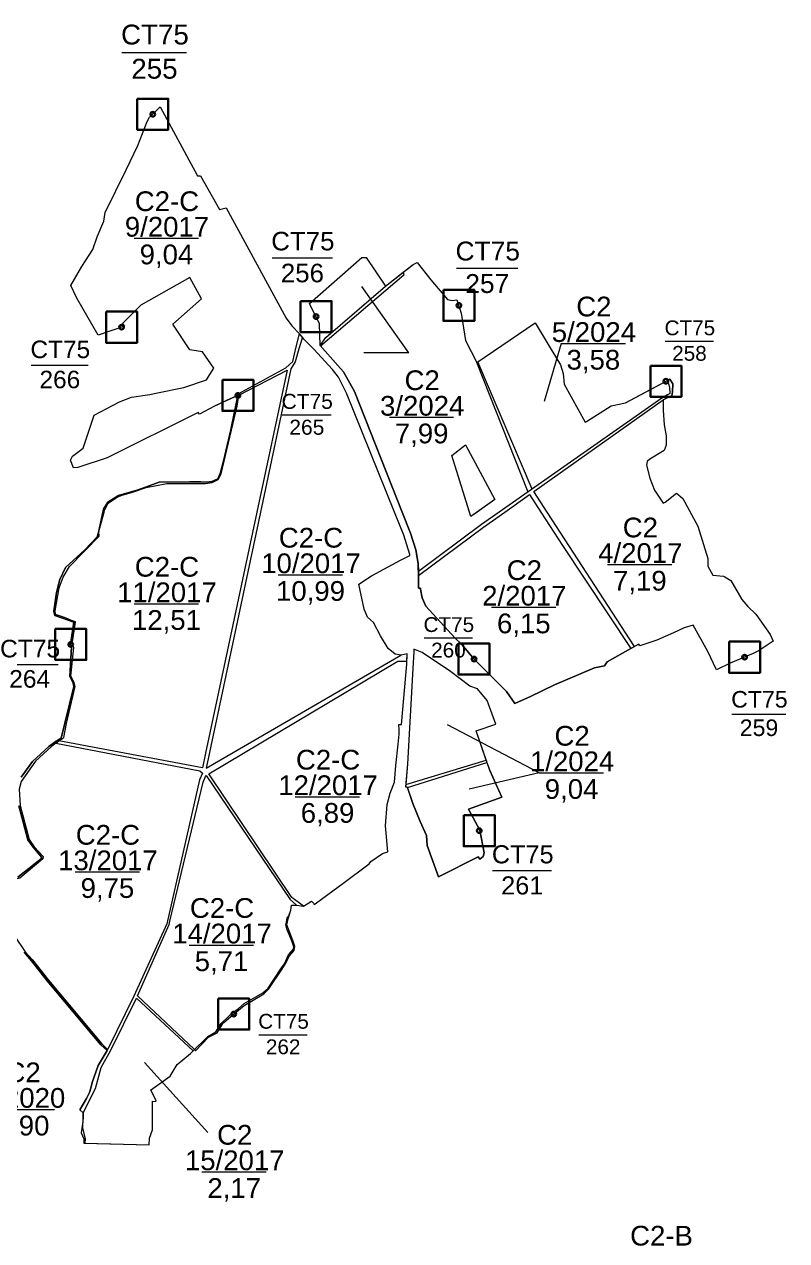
# Model space of a CAD drawing. Header units: metres. Extents: x 416681 to 420102, y 1525252 to 1531422.
# Drawn here: x 418708 to 419937, y 1528826 to 1530786 of the extents above; entities that cross this region are included whole.
import ezdxf
from ezdxf.enums import TextEntityAlignment as Align

# ---------------------------------------------------------------- set-up
doc = ezdxf.new("R2010")
doc.units = ezdxf.units.M
doc.header["$MEASUREMENT"] = 0
doc.layers.add('RanhTwo', color=3, linetype='Continuous', lineweight=0)
doc.styles.add('Style-Arial', font='arial.ttf')

# ---------------------------------------------------------------- blocks, each defined once
blk = doc.blocks.new('*U0')
at = {"color": 0, "linetype": 'Continuous', "lineweight": -2, "ltscale": 10, "flags": 128}
blk.add_lwpolyline([(-150, 150), (150, 150), (150, -150), (-150, -150), (-150, 150)], close=True, dxfattribs=at)
at = {"color": 0, "linetype": 'Continuous', "lineweight": -2, "ltscale": 10}
blk.add_circle((-0.02828, 0.016065), 22.5, dxfattribs=at)
blk = doc.blocks.new('*U37')
at = {"layer": 'RanhTwo', "color": 3, "linetype": 'Continuous', "lineweight": 13}
blk.add_line((-66.520877, -1.660429), (63.750129, -1.660429), dxfattribs=at)
at = {"layer": 'RanhTwo', "color": 3, "linetype": 'Continuous', "lineweight": 13, "style": 'Style-Arial'}
blk.add_text('8,27', height=40, dxfattribs=at).set_placement((-1.025137, -54.422685), align=Align.CENTER)
at = {"layer": 'RanhTwo', "color": 3, "linetype": 'Continuous', "lineweight": 13, "insert": (-0.000029, 1.089388), "char_height": 40, "attachment_point": 8, "line_spacing_factor": 0.776524, "style": 'Style-Arial'}
blk.add_mtext('C2-B\\P12/2013', dxfattribs=at)
blk = doc.blocks.new('*U52')
at = {"layer": 'RanhTwo', "color": 3, "linetype": 'Continuous', "lineweight": 13}
blk.add_line((-66.520877, -1.660429), (63.750129, -1.660429), dxfattribs=at)
at = {"layer": 'RanhTwo', "color": 3, "linetype": 'Continuous', "lineweight": 13, "style": 'Style-Arial'}
blk.add_text('0,90', height=40, dxfattribs=at).set_placement((-1.025137, -54.422685), align=Align.CENTER)
at = {"layer": 'RanhTwo', "color": 3, "linetype": 'Continuous', "lineweight": 13, "insert": (-0.000029, 1.089388), "char_height": 40, "attachment_point": 8, "line_spacing_factor": 0.776524, "style": 'Style-Arial'}
blk.add_mtext('C2\\P4/2020', dxfattribs=at)
blk = doc.blocks.new('*U53')
at = {"layer": 'RanhTwo', "color": 3, "linetype": 'Continuous', "lineweight": 13}
blk.add_line((-66.520877, -1.660429), (63.750129, -1.660429), dxfattribs=at)
at = {"layer": 'RanhTwo', "color": 3, "linetype": 'Continuous', "lineweight": 13, "style": 'Style-Arial'}
blk.add_text('9,04', height=40, dxfattribs=at).set_placement((-1.025137, -54.422685), align=Align.CENTER)
at = {"layer": 'RanhTwo', "color": 3, "linetype": 'Continuous', "lineweight": 13, "insert": (-0.000029, 1.089388), "char_height": 40, "attachment_point": 8, "line_spacing_factor": 0.776524, "style": 'Style-Arial'}
blk.add_mtext('C2-C\\P9/2017', dxfattribs=at)
blk = doc.blocks.new('*U54')
at = {"layer": 'RanhTwo', "color": 3, "linetype": 'Continuous', "lineweight": 13}
blk.add_line((-66.520877, -1.660429), (63.750129, -1.660429), dxfattribs=at)
at = {"layer": 'RanhTwo', "color": 3, "linetype": 'Continuous', "lineweight": 13, "style": 'Style-Arial'}
blk.add_text('12,51', height=40, dxfattribs=at).set_placement((-1.025137, -54.422685), align=Align.CENTER)
at = {"layer": 'RanhTwo', "color": 3, "linetype": 'Continuous', "lineweight": 13, "insert": (-0.000029, 1.089388), "char_height": 40, "attachment_point": 8, "line_spacing_factor": 0.776524, "style": 'Style-Arial'}
blk.add_mtext('C2-C\\P11/2017', dxfattribs=at)
blk = doc.blocks.new('*U55')
at = {"layer": 'RanhTwo', "color": 3, "linetype": 'Continuous', "lineweight": 13}
blk.add_line((-66.520877, -1.660429), (63.750129, -1.660429), dxfattribs=at)
at = {"layer": 'RanhTwo', "color": 3, "linetype": 'Continuous', "lineweight": 13, "style": 'Style-Arial'}
blk.add_text('10,99', height=40, dxfattribs=at).set_placement((-1.025137, -54.422685), align=Align.CENTER)
at = {"layer": 'RanhTwo', "color": 3, "linetype": 'Continuous', "lineweight": 13, "insert": (-0.000029, 1.089388), "char_height": 40, "attachment_point": 8, "line_spacing_factor": 0.776524, "style": 'Style-Arial'}
blk.add_mtext('C2-C\\P10/2017', dxfattribs=at)
blk = doc.blocks.new('*U56')
at = {"layer": 'RanhTwo', "color": 3, "linetype": 'Continuous', "lineweight": 13}
blk.add_line((-66.520877, -1.660429), (63.750129, -1.660429), dxfattribs=at)
at = {"layer": 'RanhTwo', "color": 3, "linetype": 'Continuous', "lineweight": 13, "style": 'Style-Arial'}
blk.add_text('9,75', height=40, dxfattribs=at).set_placement((-1.025137, -54.422685), align=Align.CENTER)
at = {"layer": 'RanhTwo', "color": 3, "linetype": 'Continuous', "lineweight": 13, "insert": (-0.000029, 1.089388), "char_height": 40, "attachment_point": 8, "line_spacing_factor": 0.776524, "style": 'Style-Arial'}
blk.add_mtext('C2-C\\P13/2017', dxfattribs=at)
blk = doc.blocks.new('*U57')
at = {"layer": 'RanhTwo', "color": 3, "linetype": 'Continuous', "lineweight": 13}
blk.add_line((-66.520877, -1.660429), (63.750129, -1.660429), dxfattribs=at)
at = {"layer": 'RanhTwo', "color": 3, "linetype": 'Continuous', "lineweight": 13, "style": 'Style-Arial'}
blk.add_text('5,71', height=40, dxfattribs=at).set_placement((-1.025137, -54.422685), align=Align.CENTER)
at = {"layer": 'RanhTwo', "color": 3, "linetype": 'Continuous', "lineweight": 13, "insert": (-0.000029, 1.089388), "char_height": 40, "attachment_point": 8, "line_spacing_factor": 0.776524, "style": 'Style-Arial'}
blk.add_mtext('C2-C\\P14/2017', dxfattribs=at)
blk = doc.blocks.new('*U58')
at = {"layer": 'RanhTwo', "color": 3, "linetype": 'Continuous', "lineweight": 13}
blk.add_line((-66.520877, -1.660429), (63.750129, -1.660429), dxfattribs=at)
at = {"layer": 'RanhTwo', "color": 3, "linetype": 'Continuous', "lineweight": 13, "style": 'Style-Arial'}
blk.add_text('2,17', height=40, dxfattribs=at).set_placement((-1.025137, -54.422685), align=Align.CENTER)
at = {"layer": 'RanhTwo', "color": 3, "linetype": 'Continuous', "lineweight": 13, "insert": (-0.000029, 1.089388), "char_height": 40, "attachment_point": 8, "line_spacing_factor": 0.776524, "style": 'Style-Arial'}
blk.add_mtext('C2\\P15/2017', dxfattribs=at)
blk = doc.blocks.new('*U59')
at = {"layer": 'RanhTwo', "color": 3, "linetype": 'Continuous', "lineweight": 13}
blk.add_line((-66.520877, -1.660429), (63.750129, -1.660429), dxfattribs=at)
at = {"layer": 'RanhTwo', "color": 3, "linetype": 'Continuous', "lineweight": 13, "style": 'Style-Arial'}
blk.add_text('6,89', height=40, dxfattribs=at).set_placement((-1.025137, -54.422685), align=Align.CENTER)
at = {"layer": 'RanhTwo', "color": 3, "linetype": 'Continuous', "lineweight": 13, "insert": (-0.000029, 1.089388), "char_height": 40, "attachment_point": 8, "line_spacing_factor": 0.776524, "style": 'Style-Arial'}
blk.add_mtext('C2-C\\P12/2017', dxfattribs=at)
blk = doc.blocks.new('*U60')
at = {"layer": 'RanhTwo', "color": 3, "linetype": 'Continuous', "lineweight": 13}
blk.add_line((-66.520877, -1.660429), (63.750129, -1.660429), dxfattribs=at)
at = {"layer": 'RanhTwo', "color": 3, "linetype": 'Continuous', "lineweight": 13, "style": 'Style-Arial'}
blk.add_text('9,04', height=40, dxfattribs=at).set_placement((-1.025137, -54.422685), align=Align.CENTER)
at = {"layer": 'RanhTwo', "color": 3, "linetype": 'Continuous', "lineweight": 13, "insert": (-0.000029, 1.089388), "char_height": 40, "attachment_point": 8, "line_spacing_factor": 0.776524, "style": 'Style-Arial'}
blk.add_mtext('C2\\P1/2024', dxfattribs=at)
blk = doc.blocks.new('*U61')
at = {"layer": 'RanhTwo', "color": 3, "linetype": 'Continuous', "lineweight": 13}
blk.add_line((-66.520877, -1.660429), (63.750129, -1.660429), dxfattribs=at)
at = {"layer": 'RanhTwo', "color": 3, "linetype": 'Continuous', "lineweight": 13, "style": 'Style-Arial'}
blk.add_text('7,99', height=40, dxfattribs=at).set_placement((-1.025137, -54.422685), align=Align.CENTER)
at = {"layer": 'RanhTwo', "color": 3, "linetype": 'Continuous', "lineweight": 13, "insert": (-0.000029, 1.089388), "char_height": 40, "attachment_point": 8, "line_spacing_factor": 0.776524, "style": 'Style-Arial'}
blk.add_mtext('C2\\P3/2024', dxfattribs=at)
blk = doc.blocks.new('*U62')
at = {"layer": 'RanhTwo', "color": 3, "linetype": 'Continuous', "lineweight": 13}
blk.add_line((-66.520877, -1.660429), (63.750129, -1.660429), dxfattribs=at)
at = {"layer": 'RanhTwo', "color": 3, "linetype": 'Continuous', "lineweight": 13, "style": 'Style-Arial'}
blk.add_text('6,15', height=40, dxfattribs=at).set_placement((-1.025137, -54.422685), align=Align.CENTER)
at = {"layer": 'RanhTwo', "color": 3, "linetype": 'Continuous', "lineweight": 13, "insert": (-0.000029, 1.089388), "char_height": 40, "attachment_point": 8, "line_spacing_factor": 0.776524, "style": 'Style-Arial'}
blk.add_mtext('C2\\P2/2017', dxfattribs=at)
blk = doc.blocks.new('*U63')
at = {"layer": 'RanhTwo', "color": 3, "linetype": 'Continuous', "lineweight": 13}
blk.add_line((-66.520877, -1.660429), (63.750129, -1.660429), dxfattribs=at)
at = {"layer": 'RanhTwo', "color": 3, "linetype": 'Continuous', "lineweight": 13, "style": 'Style-Arial'}
blk.add_text('7,19', height=40, dxfattribs=at).set_placement((-1.025137, -54.422685), align=Align.CENTER)
at = {"layer": 'RanhTwo', "color": 3, "linetype": 'Continuous', "lineweight": 13, "insert": (-0.000029, 1.089388), "char_height": 40, "attachment_point": 8, "line_spacing_factor": 0.776524, "style": 'Style-Arial'}
blk.add_mtext('C2\\P4/2017', dxfattribs=at)
blk = doc.blocks.new('*U64')
at = {"layer": 'RanhTwo', "color": 3, "linetype": 'Continuous', "lineweight": 13}
blk.add_line((-66.520877, -1.660429), (63.750129, -1.660429), dxfattribs=at)
at = {"layer": 'RanhTwo', "color": 3, "linetype": 'Continuous', "lineweight": 13, "style": 'Style-Arial'}
blk.add_text('3,58', height=40, dxfattribs=at).set_placement((-1.025137, -54.422685), align=Align.CENTER)
at = {"layer": 'RanhTwo', "color": 3, "linetype": 'Continuous', "lineweight": 13, "insert": (-0.000029, 1.089388), "char_height": 40, "attachment_point": 8, "line_spacing_factor": 0.776524, "style": 'Style-Arial'}
blk.add_mtext('C2\\P5/2024', dxfattribs=at)
blk = doc.blocks.new('*U92')
at = {"layer": 'RanhTwo', "color": 3, "linetype": 'Continuous', "lineweight": 13}
blk.add_line((-66.520877, -1.660429), (63.750129, -1.660429), dxfattribs=at)
at = {"layer": 'RanhTwo', "color": 3, "linetype": 'Continuous', "lineweight": 13, "style": 'Style-Arial'}
for s, p in [('CT75', (-0.000029, 14.422722)), ('259', (-1.025137, -54.422685))]:
    blk.add_text(s, height=40, dxfattribs=at).set_placement(p, align=Align.CENTER)
blk = doc.blocks.new('*U120')
at = {"layer": 'RanhTwo', "color": 3, "linetype": 'Continuous', "lineweight": 13}
blk.add_line((-66.520877, -1.660429), (63.750129, -1.660429), dxfattribs=at)
at = {"layer": 'RanhTwo', "color": 3, "linetype": 'Continuous', "lineweight": 13, "style": 'Style-Arial'}
for s, p in [('CT75', (-0.000029, 14.422722)), ('266', (-1.025137, -54.422685))]:
    blk.add_text(s, height=40, dxfattribs=at).set_placement(p, align=Align.CENTER)
blk = doc.blocks.new('*U121')
at = {"layer": 'RanhTwo', "color": 3, "linetype": 'Continuous', "lineweight": 13}
blk.add_line((-66.520877, -1.660429), (63.750129, -1.660429), dxfattribs=at)
at = {"layer": 'RanhTwo', "color": 3, "linetype": 'Continuous', "lineweight": 13, "style": 'Style-Arial'}
for s, p in [('CT75', (-0.000029, 14.422722)), ('255', (-1.025137, -54.422685))]:
    blk.add_text(s, height=40, dxfattribs=at).set_placement(p, align=Align.CENTER)
blk = doc.blocks.new('*U122')
at = {"layer": 'RanhTwo', "color": 3, "linetype": 'Continuous', "lineweight": 13}
blk.add_line((-66.520877, -1.660429), (63.750129, -1.660429), dxfattribs=at)
at = {"layer": 'RanhTwo', "color": 3, "linetype": 'Continuous', "lineweight": 13, "style": 'Style-Arial'}
for s, p in [('CT75', (-0.000029, 14.422722)), ('265', (-1.025137, -54.422685))]:
    blk.add_text(s, height=40, dxfattribs=at).set_placement(p, align=Align.CENTER)
blk = doc.blocks.new('*U123')
at = {"layer": 'RanhTwo', "color": 3, "linetype": 'Continuous', "lineweight": 13}
blk.add_line((-66.520877, -1.660429), (63.750129, -1.660429), dxfattribs=at)
at = {"layer": 'RanhTwo', "color": 3, "linetype": 'Continuous', "lineweight": 13, "style": 'Style-Arial'}
for s, p in [('CT75', (-0.000029, 14.422722)), ('262', (-1.025137, -54.422685))]:
    blk.add_text(s, height=40, dxfattribs=at).set_placement(p, align=Align.CENTER)
blk = doc.blocks.new('*U125')
at = {"layer": 'RanhTwo', "color": 3, "linetype": 'Continuous', "lineweight": 13}
blk.add_line((-66.520877, -1.660429), (63.750129, -1.660429), dxfattribs=at)
at = {"layer": 'RanhTwo', "color": 3, "linetype": 'Continuous', "lineweight": 13, "style": 'Style-Arial'}
for s, p in [('CT75', (-0.000029, 14.422722)), ('261', (-1.025137, -54.422685))]:
    blk.add_text(s, height=40, dxfattribs=at).set_placement(p, align=Align.CENTER)
blk = doc.blocks.new('*U126')
at = {"layer": 'RanhTwo', "color": 3, "linetype": 'Continuous', "lineweight": 13}
blk.add_line((-66.520877, -1.660429), (63.750129, -1.660429), dxfattribs=at)
at = {"layer": 'RanhTwo', "color": 3, "linetype": 'Continuous', "lineweight": 13, "style": 'Style-Arial'}
for s, p in [('CT75', (-0.000029, 14.422722)), ('260', (-1.025137, -54.422685))]:
    blk.add_text(s, height=40, dxfattribs=at).set_placement(p, align=Align.CENTER)
blk = doc.blocks.new('*U127')
at = {"layer": 'RanhTwo', "color": 3, "linetype": 'Continuous', "lineweight": 13}
blk.add_line((-66.520877, -1.660429), (63.750129, -1.660429), dxfattribs=at)
at = {"layer": 'RanhTwo', "color": 3, "linetype": 'Continuous', "lineweight": 13, "style": 'Style-Arial'}
for s, p in [('CT75', (-0.000029, 14.422722)), ('256', (-1.025137, -54.422685))]:
    blk.add_text(s, height=40, dxfattribs=at).set_placement(p, align=Align.CENTER)
blk = doc.blocks.new('*U128')
at = {"layer": 'RanhTwo', "color": 3, "linetype": 'Continuous', "lineweight": 13}
blk.add_line((-66.520877, -1.660429), (63.750129, -1.660429), dxfattribs=at)
at = {"layer": 'RanhTwo', "color": 3, "linetype": 'Continuous', "lineweight": 13, "style": 'Style-Arial'}
for s, p in [('CT75', (-0.000029, 14.422722)), ('257', (-1.025137, -54.422685))]:
    blk.add_text(s, height=40, dxfattribs=at).set_placement(p, align=Align.CENTER)
blk = doc.blocks.new('*U129')
at = {"layer": 'RanhTwo', "color": 3, "linetype": 'Continuous', "lineweight": 13}
blk.add_line((-66.520877, -1.660429), (63.750129, -1.660429), dxfattribs=at)
at = {"layer": 'RanhTwo', "color": 3, "linetype": 'Continuous', "lineweight": 13, "style": 'Style-Arial'}
for s, p in [('CT75', (-0.000029, 14.422722)), ('258', (-1.025137, -54.422685))]:
    blk.add_text(s, height=40, dxfattribs=at).set_placement(p, align=Align.CENTER)
blk = doc.blocks.new('*U134')
at = {"layer": 'RanhTwo', "color": 3, "linetype": 'Continuous', "lineweight": 13}
blk.add_line((-66.520877, -1.660429), (63.750129, -1.660429), dxfattribs=at)
at = {"layer": 'RanhTwo', "color": 3, "linetype": 'Continuous', "lineweight": 13, "style": 'Style-Arial'}
for s, p in [('CT75', (-0.000029, 14.422722)), ('264', (-1.025137, -54.422685))]:
    blk.add_text(s, height=40, dxfattribs=at).set_placement(p, align=Align.CENTER)

msp = doc.modelspace()

# ---------------------------------------------------------------- linework, layer by layer
at = {"layer": 'RanhTwo', "color": 3, "linetype": 'Continuous', "lineweight": 0}
for p, q in [((419290.03, 1530364.1), (419318.2526, 1530386.2762)), ((419145.678, 1530266.378), (419151.1487, 1530286.9737)), ((419051.8, 1530187.96), (419053.5522, 1530188.4583)), ((419343.0348, 1529904.4113), (419343.2685, 1529897.9214)), ((419685.594, 1529780.393), (419691.482, 1529783.704)), ((418758.7589, 1529627.8024), (418763.453, 1529631.576)), ((419322.5932, 1529561.3696), (419452.0308, 1529600.6132)), ((419325.1692, 1529556.2034), (419453.4284, 1529596.548)), ((419452.0308, 1529600.6132), (419453.4284, 1529596.548)), ((419146.5975, 1529366.698), (419157.561, 1529365.204)), ((418841.4578, 1529132.8895), (418842.48, 1529134.611)), ((418980.0079, 1529131.9442), (418982.132, 1529134.004)), ((418802.3469, 1529025.4986), (418802.8145, 1529032.0627)), ((418803.5674, 1528983.2179), (418805.6037, 1528983.167))]:
    msp.add_line(p, q, dxfattribs=at)
at = {"layer": 'RanhTwo', "color": 7, "linetype": 'Continuous', "lineweight": 0}
for p, q in [((419327.354699, 1530256.636222), (419251.90896, 1530363.510567)), ((419572.971243, 1530271.466005), (419545.687332, 1530177.993545)), ((419327.354699, 1530256.636222), (419255.052533, 1530256.636222)), ((419519.638344, 1530032.296505), (419437.3, 1530241.2)), ((419526.597709, 1530037.139756), (419438.967471, 1530242.211142)), ((419537.830594, 1529579.926122), (419390.080497, 1529657.317899)), ((419537.830594, 1529579.926122), (419424.659793, 1529553.586916)), ((419003.421088, 1529000.35501), (418901.254985, 1529113.516081))]:
    msp.add_line(p, q, dxfattribs=at)
at = {"layer": 'RanhTwo', "color": 3, "linetype": 'Continuous', "lineweight": 13}
msp.add_line((419151.1487, 1530286.9737), (419151.73, 1530286.36), dxfattribs=at)
msp.add_line((419151.1487, 1530286.9737), (419151.73, 1530286.36), dxfattribs=at)
at = {"layer": 'RanhTwo', "color": 3, "linetype": 'Continuous', "lineweight": 13, "flags": 128}
for points in [[(419051.8, 1530187.96), (419014.358, 1530170.702), (418990.352, 1530157.812), (418987.754, 1530160.701), (418841.057, 1530087.28), (418794.266, 1530072.046), (418786.794, 1530071.094), (418781.99, 1530083.443), (418785.251, 1530089.852), (418802.421, 1530103.161), (418820.221, 1530156.26), (418860.968, 1530177.534), (418880.666, 1530185.104), (418910.19, 1530189.474), (418922.42, 1530191.89), (418964.8, 1530200.78), (419001.209, 1530212.855), (419013.23, 1530232.056), (418995.012, 1530258.022), (418974.717, 1530261.335), (418947.158, 1530302.74), (418993.341, 1530343.716), (418974.694, 1530377.904), (418895.43, 1530333.584), (418865.92, 1530303.59), (418869.2, 1530299.6), (418826.56, 1530284.98), (418792.64, 1530344.59), (418782.6182, 1530365.1899), (418800.68, 1530395.46), (418818.42, 1530423.25), (418825.05, 1530443.6), (418835.89, 1530468.61), (418838.19, 1530482.45), (418871.72, 1530551.15), (418890.88, 1530590.41), (418905.95, 1530629.31), (418909.6784, 1530635.9801), (418926.6669, 1530652.8626), (418986.7765, 1530541.609), (418991.799, 1530541.782), (419022.134, 1530487.685), (419033.361, 1530489.904), (419129.62, 1530312.41), (419139.01, 1530299.79), (419151.1487, 1530286.9737)], [(419914.8105, 1529791.9052), (419892.33, 1529777.16), (419882.76, 1529772.32), (419862.3, 1529763.72), (419845.25, 1529756.43), (419823.642, 1529746.14), (419809.572, 1529775.474), (419785.687, 1529817.908), (419771.523, 1529813.803), (419754.261, 1529805.616), (419727.538, 1529793.886), (419699.633, 1529784.371), (419698.293, 1529787.382), (419691.482, 1529783.704), (419685.594, 1529780.393), (419647.318, 1529758.597), (419643.11, 1529752.34), (419626.84, 1529749.29), (419562.43, 1529721.54), (419523.44, 1529702.98), (419498.2641, 1529691.6083), (419484.957, 1529711.054), (419432.64, 1529763.261), (419412.629, 1529787.018), (419401.774, 1529797.238), (419355.08, 1529848.365), (419348.918, 1529862.055), (419346.56, 1529876.01), (419346.25, 1529877.56), (419343.28, 1529877.42), (419343.36, 1529895.38), (419342.58, 1529917.04), (419339.08, 1529939.33), (419330.41, 1529965.84), (419316.55, 1530000), (419239.703, 1530194.3), (419222.342, 1530226.071), (419213.14, 1530236.06), (419184.38, 1530268.34), (419183.69, 1530303.05), (419167.3458, 1530336.2465), (419251.64, 1530409.98), (419258.7, 1530409.97), (419290.03, 1530364.1), (419334.28, 1530398.87), (419341.02, 1530402.05), (419362.89, 1530374.34), (419390.08, 1530342.5), (419397.15, 1530341.07), (419401.41, 1530341.36), (419404.99, 1530341.97), (419412, 1530320.19), (419419.01, 1530276.47), (419437.3, 1530241.2), (419531.06, 1530304.81), (419555.45, 1530264.46), (419572.02, 1530237.05), (419576.279, 1530223.184), (419578.099, 1530206.015), (419611.904, 1530144.596), (419613.78, 1530145.72), (419653.56, 1530171.12), (419677.01, 1530176), (419748.1, 1530214), (419752.98, 1530206.78), (419752.601, 1530193.629), (419751.568, 1530187.112), (419748.052, 1530186.343), (419737.52, 1530180.577), (419737.76, 1530164.256), (419739.232, 1530140.487), (419742.428, 1530122.594), (419742.195, 1530107.851), (419738.881, 1530099.249), (419716.039, 1530085.217), (419711.661, 1530081.606), (419710.751, 1530075.565), (419715.936, 1530054.9), (419723.501, 1530035.545), (419737.272, 1530014.391), (419740.57, 1530015.81), (419759.15, 1530030.43), (419769.33, 1530021.95), (419793.54, 1529977.18), (419809.71, 1529925.286), (419809.4, 1529912.936), (419817.451, 1529898.627), (419834.875, 1529896.839), (419837.059, 1529895.965), (419846.321, 1529889.573), (419864.068, 1529859.082), (419874.222, 1529847.724), (419886.785, 1529835.288), (419910.143, 1529802.862), (419914.8105, 1529791.9052)], [(418707.3343, 1529290.8994), (418719.1744, 1529277.3435), (418744.3528, 1529245.0602), (418830.9148, 1529141.6679), (418841.4578, 1529132.8895), (418826.957, 1529108.467), (418817.01, 1529081), (418814.94, 1529072.01), (418812.67, 1529065.08), (418807.92, 1529055.55), (418797.4201, 1529037.2518), (418802.8145, 1529032.0627), (418801.8, 1529017.82), (418799.38, 1528999.96), (418803.71, 1528990.17), (418803.5674, 1528983.2179), (418908.915, 1528980.584), (418909.676, 1528991.174), (418914.615, 1529005.062), (418914.404, 1529051.249), (418919.39, 1529050.26), (418920.39, 1529051.54), (418912.81, 1529066.99), (418911.114, 1529068.696), (418942.728, 1529091.242), (418954.269, 1529109.982), (418975.818, 1529127.881), (418982.132, 1529134.004), (418983.563, 1529132.335), (419004.486, 1529153.8751), (419018.4169, 1529160.8501), (419027.69, 1529175.96), (419029.42, 1529177.78), (419044.01, 1529190.26), (419062.271, 1529204.929), (419093.91, 1529224.164), (419101.7641, 1529232.1557), (419122.7402, 1529263.2908), (419128.0122, 1529271.5535), (419135.117, 1529285.354), (419142.7477, 1529293.9768), (419143.8917, 1529300.1418), (419140.3734, 1529309.5947), (419130.6732, 1529334.8342), (419133.0678, 1529344.865), (419137.255, 1529358.711), (419138.493, 1529366.698), (419146.5975, 1529366.698), (419157.561, 1529365.204), (419170.821, 1529373.442), (419174.025, 1529369.766), (419175.1611, 1529367.9532), (419178.78, 1529370.34), (419221.08, 1529401.79), (419263.78, 1529433.58), (419266.11, 1529436.88), (419285.17, 1529449.89), (419293.79, 1529452.8), (419289.94, 1529494.32), (419292.67, 1529528.89), (419297.29, 1529547.27), (419304.44, 1529564.93), (419306.52, 1529591.58), (419310.25, 1529626.37), (419311.95, 1529642.26), (419311.76, 1529649.08), (419311.51, 1529657.97), (419315.8044, 1529657.6661), (419324.22, 1529755.216), (419325.03, 1529771.39), (419315.07, 1529769.4), (419305.75, 1529770.96), (419294.23, 1529780.26), (419281.96, 1529800.7), (419270.55, 1529822.21), (419261.01, 1529830.97), (419255.77, 1529843.75), (419247.11, 1529884.02), (419267.45, 1529897.55), (419313.88, 1529922.78), (419322.49, 1529926.8), (419329.35, 1529930.01), (419328.95, 1529931.7), (419319.64, 1529962.8), (419304.37, 1530000), (419227.276, 1530191.804), (419214.145, 1530217.382), (419204.5, 1530229.44), (419174.28, 1530262.21), (419158.48, 1530278.75), (419151.73, 1530286.36)], [(419051.8, 1530187.96), (419040.69, 1530132.66), (419028.72, 1530081.8), (419023.4418, 1530061.955), (419019.624, 1530053.69), (419009.8962, 1530049.3617), (419002.03, 1530048.02), (418992.43, 1530048.94), (418974.61, 1530048.57), (418925.35, 1530048.29), (418891.14, 1530036.07), (418859.81, 1530026.57), (418842.207, 1530016.179), (418835.595, 1530004.597), (418827.1917, 1529967.2586), (418825.16, 1529960.12), (418805.1, 1529939.39), (418774.21, 1529910.49), (418764.72, 1529891.45), (418759.81, 1529870.72), (418755.086, 1529840.46), (418756.7626, 1529833.6021), (418787.546, 1529822.726), (418782.36, 1529786.922), (418783.975, 1529783.175), (418780.8634, 1529735.0688), (418786.3292, 1529724.6668), (418787.4959, 1529719.1287), (418773.18, 1529659.79), (418767.05, 1529635.94), (418757.2331, 1529629.8723), (418747.19, 1529622.466), (418721.124, 1529598.17), (418702.68, 1529573.202)], [(419466.385, 1530020.351), (419427.632, 1529993.088), (419396.916, 1530091.228), (419418.834, 1530108.161), (419466.385, 1530020.351)], [(419477.251, 1529540.776), (419457.89, 1529583.57), (419435.96, 1529647.36), (419467.66, 1529658.27), (419453.604, 1529696.693), (419438.45, 1529715.47), (419425.716, 1529719.308), (419394.432, 1529743.153), (419349.204, 1529774.043), (419335.7936, 1529779.2808), (419335.37, 1529775.08), (419333.81, 1529747.88), (419325.39, 1529594.53), (419322.25, 1529557.3), (419324.75, 1529557.38), (419334.222, 1529530.794), (419345.748, 1529501.603), (419356.012, 1529479.096), (419357.151, 1529463.023), (419375.568, 1529412.484), (419439.148, 1529444.435), (419441.841, 1529441.104), (419447.343, 1529444.978), (419448.754, 1529450.942), (419442.187, 1529487.465), (419423.655, 1529521.163), (419477.251, 1529540.776)], [(418699.1171, 1529526.7936), (418713.5489, 1529471.8442), (418721.762, 1529460.116), (418735.459, 1529443.9609), (418735.494, 1529441.841), (418697.28, 1529411.79)]]:
    msp.add_lwpolyline(points, dxfattribs=at)
at = {"layer": 'RanhTwo', "color": 3, "linetype": 'Continuous', "lineweight": 0, "flags": 128}
for points in [[(419051.8, 1530187.96), (419034.939, 1530180.1883), (419014.358, 1530170.702), (418990.352, 1530157.812), (418987.754, 1530160.701), (418841.057, 1530087.28), (418794.266, 1530072.046), (418786.794, 1530071.094), (418781.99, 1530083.443), (418785.251, 1530089.852), (418802.421, 1530103.161), (418820.221, 1530156.26), (418860.968, 1530177.534), (418880.666, 1530185.104), (418910.19, 1530189.474), (418922.42, 1530191.89), (418964.8, 1530200.78), (419001.209, 1530212.855), (419013.23, 1530232.056), (418995.012, 1530258.022), (418974.717, 1530261.335), (418947.158, 1530302.74), (418993.341, 1530343.716), (418974.694, 1530377.904), (418895.43, 1530333.584), (418865.92, 1530303.59), (418869.2, 1530299.6), (418826.56, 1530284.98), (418792.64, 1530344.59), (418782.6182, 1530365.1899), (418800.68, 1530395.46), (418818.42, 1530423.25), (418825.05, 1530443.6), (418835.89, 1530468.61), (418838.19, 1530482.45), (418871.72, 1530551.15), (418890.88, 1530590.41), (418905.95, 1530629.31), (418909.6784, 1530635.9801), (418926.6669, 1530652.8626), (418986.7765, 1530541.609), (418991.799, 1530541.782), (419022.134, 1530487.685), (419033.361, 1530489.904), (419129.62, 1530312.41), (419139.01, 1530299.79), (419151.1487, 1530286.9737)], [(419184.38, 1530268.34), (419183.69, 1530303.05), (419167.3458, 1530336.2465), (419251.64, 1530409.98), (419258.7, 1530409.97), (419290.03, 1530364.1)], [(419318.2526, 1530386.2762), (419334.28, 1530398.87), (419341.02, 1530402.05), (419362.89, 1530374.34), (419390.08, 1530342.5), (419397.15, 1530341.07), (419401.41, 1530341.36), (419404.99, 1530341.97), (419412, 1530320.19), (419419.01, 1530276.47), (419437.3, 1530241.2), (419531.06, 1530304.81), (419555.45, 1530264.46), (419572.02, 1530237.05), (419576.279, 1530223.184), (419578.099, 1530206.015), (419611.904, 1530144.596), (419613.78, 1530145.72), (419653.56, 1530171.12), (419677.01, 1530176), (419744.5258, 1530212.0895)], [(419318.2526, 1530386.2762), (419319.3051, 1530381.9119), (419185.1854, 1530267.4432), (419184.38, 1530268.34)], [(419184.38, 1530268.34), (419193.73, 1530281.299), (419290.03, 1530364.1)], [(419155.898, 1530281.661), (419150.261, 1530262.814), (419144.251, 1530242.291), (419137.4, 1530230.746), (419088.3469, 1530000), (419000.6418, 1529587.4351), (419314.7788, 1529769.4487)], [(419151.1487, 1530286.9737), (419151.73, 1530286.36), (419155.898, 1530281.661)], [(419314.7788, 1529769.4487), (419305.75, 1529770.96), (419294.23, 1529780.26), (419281.96, 1529800.7), (419270.55, 1529822.21), (419261.01, 1529830.97), (419255.77, 1529843.75), (419247.11, 1529884.02), (419267.45, 1529897.55), (419313.88, 1529922.78), (419322.49, 1529926.8), (419329.35, 1529930.01), (419328.95, 1529931.7), (419319.64, 1529962.8), (419304.37, 1530000), (419227.276, 1530191.804), (419214.145, 1530217.382), (419204.5, 1530229.44), (419174.28, 1530262.21), (419158.48, 1530278.75), (419155.898, 1530281.661)], [(419051.8, 1530187.96), (419052.3531, 1530190.7129), (419129.355, 1530232.395), (419140.439, 1530242.697), (419145.678, 1530266.378)], [(419184.38, 1530268.34), (419213.14, 1530236.06), (419222.342, 1530226.071), (419239.703, 1530194.3), (419316.55, 1530000), (419330.41, 1529965.84), (419339.08, 1529939.33), (419342.58, 1529917.04), (419343.0348, 1529904.4113)], [(419053.5522, 1530188.4583), (419131.358, 1530228.672), (419082.6791, 1530000), (419000, 1529611.6095), (418994.9629, 1529587.9474), (418763.453, 1529631.576)], [(419744.5258, 1530212.0895), (419747.5034, 1530201.1975), (419748.2968, 1530191.2409), (419744.678, 1530189.109), (419735.505, 1530183.705), (419473.4099, 1530000), (419444.536, 1529979.762), (419343.0348, 1529904.4113)], [(419737.52, 1530180.577), (419748.052, 1530186.343), (419751.568, 1530187.112), (419752.601, 1530193.629), (419752.98, 1530206.78), (419748.1, 1530214), (419744.5258, 1530212.0895)], [(418702.68, 1529573.202), (418721.124, 1529598.17), (418747.19, 1529622.466), (418757.2331, 1529629.8723), (418767.05, 1529635.94), (418773.18, 1529659.79), (418787.4959, 1529719.1287), (418786.3292, 1529724.6668), (418780.8634, 1529735.0688), (418783.975, 1529783.175), (418782.36, 1529786.922), (418787.546, 1529822.726), (418756.7626, 1529833.6021), (418755.086, 1529840.46), (418759.81, 1529870.72), (418764.72, 1529891.45), (418774.21, 1529910.49), (418805.1, 1529939.39), (418825.16, 1529960.12), (418827.1917, 1529967.2586), (418835.595, 1530004.597), (418842.207, 1530016.179), (418859.81, 1530026.57), (418891.14, 1530036.07), (418925.35, 1530048.29), (418974.61, 1530048.57), (418992.43, 1530048.94), (419002.03, 1530048.02), (419009.8962, 1530049.3617), (419019.624, 1530053.69), (419023.4418, 1530061.955), (419028.72, 1530081.8), (419040.69, 1530132.66), (419051.8, 1530187.96)], [(418763.453, 1529631.576), (418771.343, 1529636.987), (418775.807, 1529659.204), (418789.546, 1529719.099), (418788.229, 1529725.351), (418782.894, 1529735.504), (418787.801, 1529781.967), (418784.7467, 1529787.237), (418790.504, 1529823.008), (418783.992, 1529825.61), (418772.514, 1529830.201), (418757.922, 1529835.18), (418757.317, 1529841.071), (418763.79, 1529877.743), (418770.195, 1529895.075), (418780.436, 1529912.102), (418828.442, 1529961.376), (418827.751, 1529968.568), (418836.4029, 1530000), (418837.54, 1530004.131), (418843.053, 1530014.251), (418857.3853, 1530023.8518), (418865.27, 1530027.016), (418880.544, 1530031.493), (418904.1635, 1530039.5791), (418937.4005, 1530045.9131), (418999.701, 1530046.111), (419000, 1530046.154), (419010.455, 1530047.658), (419020.2233, 1530052.2361), (419024.837, 1530061.508), (419050.912, 1530170.9), (419053.5522, 1530188.4583)], [(419691.482, 1529783.704), (419550.4907, 1530000), (419529.007, 1530032.9584), (419737.52, 1530180.577)], [(419737.52, 1530180.577), (419737.76, 1530164.256), (419739.232, 1530140.487), (419742.428, 1530122.594), (419742.195, 1530107.851), (419738.881, 1530099.249), (419716.039, 1530085.217), (419711.661, 1530081.606), (419710.751, 1530075.565), (419715.936, 1530054.9), (419723.501, 1530035.545), (419737.272, 1530014.391), (419740.57, 1530015.81), (419759.15, 1530030.43), (419769.33, 1530021.95), (419793.54, 1529977.18), (419809.71, 1529925.286), (419809.4, 1529912.936), (419817.451, 1529898.627), (419834.875, 1529896.839), (419837.059, 1529895.965), (419846.321, 1529889.573), (419864.068, 1529859.082), (419874.222, 1529847.724), (419886.785, 1529835.288), (419910.143, 1529802.862), (419914.8105, 1529791.9052), (419892.33, 1529777.16), (419882.76, 1529772.32), (419862.3, 1529763.72), (419845.25, 1529756.43), (419823.642, 1529746.14), (419809.572, 1529775.474), (419785.687, 1529817.908), (419771.523, 1529813.803), (419754.261, 1529805.616), (419727.538, 1529793.886), (419699.633, 1529784.371), (419698.293, 1529787.382), (419691.482, 1529783.704)], [(419466.385, 1530020.351), (419437.4571, 1530000), (419427.632, 1529993.088), (419425.4687, 1530000), (419396.916, 1530091.228), (419418.834, 1530108.161), (419466.385, 1530020.351)], [(419343.2685, 1529897.9214), (419448.02, 1529975.623), (419482.4528, 1530000), (419522.2106, 1530028.1469), (419540.4281, 1530000), (419575.361, 1529946.027), (419685.594, 1529780.393)], [(419343.2685, 1529897.9214), (419343.36, 1529895.38), (419343.28, 1529877.42), (419346.25, 1529877.56), (419346.56, 1529876.01), (419348.918, 1529862.055), (419355.08, 1529848.365), (419401.774, 1529797.238), (419412.629, 1529787.018), (419432.64, 1529763.261), (419484.957, 1529711.054), (419498.2641, 1529691.6083), (419523.44, 1529702.98), (419562.43, 1529721.54), (419626.84, 1529749.29), (419643.11, 1529752.34), (419647.318, 1529758.597), (419685.594, 1529780.393)], [(419324.4566, 1529759.9399), (419325.03, 1529771.39), (419315.07, 1529769.4), (419314.7788, 1529769.4487)], [(419452.0308, 1529600.6132), (419435.96, 1529647.36), (419467.66, 1529658.27), (419453.604, 1529696.693), (419438.45, 1529715.47), (419425.716, 1529719.308), (419394.432, 1529743.153), (419349.204, 1529774.043), (419335.7936, 1529779.2808), (419335.37, 1529775.08), (419333.81, 1529747.88), (419325.39, 1529594.53), (419322.5932, 1529561.3696)], [(419157.561, 1529365.204), (419139.04, 1529378.9), (419004.9514, 1529578.5525), (419309.975, 1529759.715), (419324.4566, 1529759.9399)], [(419157.561, 1529365.204), (419170.821, 1529373.442), (419174.025, 1529369.766), (419175.1611, 1529367.9532), (419178.78, 1529370.34), (419221.08, 1529401.79), (419263.78, 1529433.58), (419266.11, 1529436.88), (419285.17, 1529449.89), (419293.79, 1529452.8), (419289.94, 1529494.32), (419292.67, 1529528.89), (419297.29, 1529547.27), (419304.44, 1529564.93), (419306.52, 1529591.58), (419310.25, 1529626.37), (419311.95, 1529642.26), (419311.76, 1529649.08), (419311.51, 1529657.97), (419315.8044, 1529657.6661), (419324.22, 1529755.216), (419324.4566, 1529759.9399)], [(418758.7589, 1529627.8024), (418751.765, 1529622.18), (418725.634, 1529598.771), (418702.466, 1529565.95), (418699.28, 1529553.625), (418701.101, 1529527.113), (418715.397, 1529472.681), (418723.503, 1529460.695), (418737.907, 1529445.093), (418737.531, 1529441.355), (418700.591, 1529410.367), (418686.485, 1529406.892), (418651.433, 1529381.495), (418658.609, 1529365.549), (418709.291, 1529291.434), (418720.706, 1529278.631), (418746.484, 1529246.085), (418832.898, 1529143.64), (418840.326, 1529135.759), (418842.48, 1529134.611)], [(418758.7589, 1529627.8024), (418990.451, 1529583.278), (418995.054, 1529579.368), (418989.912, 1529568.809), (418937.577, 1529336.924), (418884.29, 1529220.128), (418842.48, 1529134.611)], [(419453.4284, 1529596.548), (419457.89, 1529583.57), (419477.251, 1529540.776), (419423.655, 1529521.163), (419442.187, 1529487.465), (419448.754, 1529450.942), (419447.343, 1529444.978), (419441.841, 1529441.104), (419439.148, 1529444.435), (419375.568, 1529412.484), (419357.151, 1529463.023), (419356.012, 1529479.096), (419345.748, 1529501.603), (419334.222, 1529530.794), (419325.1692, 1529556.2034)], [(418982.132, 1529134.004), (418890.0927, 1529220.5704), (418941.0538, 1529335.8387), (418942.351, 1529341.254), (418995.866, 1529564.66), (419000, 1529573.9276), (419000.812, 1529575.748), (419136.08, 1529376.096), (419146.5975, 1529366.698)], [(419322.5932, 1529561.3696), (419322.25, 1529557.3), (419324.75, 1529557.38), (419325.1692, 1529556.2034)], [(418697.28, 1529411.79), (418735.494, 1529441.841), (418735.459, 1529443.9609), (418721.762, 1529460.116), (418713.5489, 1529471.8442), (418699.1171, 1529526.7936)], [(418982.132, 1529134.004), (418983.563, 1529132.335), (419004.486, 1529153.8751), (419018.4169, 1529160.8501), (419027.69, 1529175.96), (419029.42, 1529177.78), (419044.01, 1529190.26), (419062.271, 1529204.929), (419093.91, 1529224.164), (419101.7641, 1529232.1557), (419122.7402, 1529263.2908), (419128.0122, 1529271.5535), (419135.117, 1529285.354), (419142.7477, 1529293.9768), (419143.8917, 1529300.1418), (419140.3734, 1529309.5947), (419130.6732, 1529334.8342), (419133.0678, 1529344.865), (419137.255, 1529358.711)], [(418982.132, 1529134.004), (419000, 1529151.7016), (419002.372, 1529154.051), (419003.559, 1529155.46), (419016.541, 1529162.581), (419025.164, 1529176.158), (419037.19, 1529187.803), (419042.624, 1529192.625), (419052.715, 1529200.06), (419062.177, 1529208.262), (419092.2717, 1529225.53), (419100.815, 1529233.252), (419121.422, 1529264.347), (419127.003, 1529272.458), (419133.483, 1529286.816), (419140.9594, 1529295.0942), (419142.235, 1529299.827), (419139.136, 1529309.086), (419131.442, 1529327.243), (419129.022, 1529334.944), (419129.612, 1529336.862), (419131.426, 1529346.008), (419134.203, 1529349.846), (419137.255, 1529358.711)], [(419137.255, 1529358.711), (419138.493, 1529366.698), (419146.5975, 1529366.698)], [(418841.4578, 1529132.8895), (418830.9148, 1529141.6679), (418744.3528, 1529245.0602), (418719.1744, 1529277.3435), (418707.3343, 1529290.8994)], [(418802.8145, 1529032.0627), (418822.349, 1529071.688), (418831.596, 1529105.14), (418847.458, 1529133.182), (418888.3198, 1529216.759), (418980.0079, 1529131.9442)], [(418802.8145, 1529032.0627), (418797.4201, 1529037.2518), (418807.92, 1529055.55), (418812.67, 1529065.08), (418814.94, 1529072.01), (418817.01, 1529081), (418826.957, 1529108.467), (418841.4578, 1529132.8895)], [(418805.6037, 1528983.167), (418908.915, 1528980.584), (418909.676, 1528991.174), (418914.615, 1529005.062), (418914.404, 1529051.249), (418919.39, 1529050.26), (418920.39, 1529051.54), (418912.81, 1529066.99), (418911.114, 1529068.696), (418942.728, 1529091.242), (418954.269, 1529109.982), (418975.818, 1529127.881), (418980.0079, 1529131.9442)], [(418802.3469, 1529025.4986), (418801.8, 1529017.82), (418799.38, 1528999.96), (418803.71, 1528990.17), (418803.5674, 1528983.2179)], [(418805.6037, 1528983.167), (418806.6075, 1528989.6949), (418802.2455, 1529007.9889), (418802.55, 1529025.461), (418802.3469, 1529025.4986)]]:
    msp.add_lwpolyline(points, dxfattribs=at)

# ---------------------------------------------------------------- block references
at = {"layer": 'RanhTwo', "color": 3, "linetype": 'Continuous', "lineweight": 13}
for name, p, xscale, yscale, zscale in [('*U121', (418918.306732, 1530741.752345), 0.799938, 0.799938, 0.799938), ('*U53', (418937.667577, 1530442.417856), 0.794896, 0.794896, 0.794896), ('*U127', (419156.751288, 1530410.831091), 0.746219, 0.746219, 0.746219), ('*U128', (419454.76566, 1530394.351825), 0.760306, 0.760306, 0.760306), ('*U64', (419625.848452, 1530272.785874), 0.794896, 0.794896, 0.794896), ('*U129', (419780.501146, 1530276.257492), 0.596897, 0.596897, 0.596897), ('*U120', (418765.734527, 1530237.877303), 0.704773, 0.704773, 0.704773), ('*U61', (419349.045673, 1530154.014121), 0.794896, 0.794896, 0.794896), ('*U122', (419163.750902, 1530157.555562), 0.60481, 0.60481, 0.60481), ('*U63', (419700.732838, 1529916.800002), 0.794896, 0.794896, 0.794896), ('*U55', (419169.862045, 1529900.297346), 0.794896, 0.794896, 0.794896), ('*U54', (418937.667577, 1529853.53982), 0.794896, 0.794896, 0.794896), ('*U62', (419513.690278, 1529848.038934), 0.794896, 0.794896, 0.794896), ('*U126', (419391.991113, 1529798.229105), 0.596897, 0.596897, 0.596897), ('*U134', (418717.090936, 1529755.711873), 0.708883, 0.708883, 0.708883), ('*U92', (419892.652355, 1529675.506571), 0.666163, 0.666163, 0.666163), ('*U60', (419590.707803, 1529581.245991), 0.794896, 0.794896, 0.794896), ('*U59', (419197.368303, 1529542.739793), 0.794896, 0.794896, 0.794896), ('*U56', (418842.537566, 1529421.720313), 0.794896, 0.794896, 0.794896), ('*U125', (419511.108056, 1529423.633312), 0.72842, 0.72842, 0.72842), ('*U57', (419026.436553, 1529303.844197), 0.794896, 0.794896, 0.794896), ('*U123', (419125.561738, 1529159.131716), 0.596897, 0.596897, 0.596897), ('*U52', (418705.835197, 1529039.055417), 0.794896, 0.794896, 0.794896), ('*U58', (419046.912805, 1528938.467797), 0.794896, 0.794896, 0.794896), ('*U37', (419734.817403, 1528775.913756), 0.794896, 0.794896, 0.794896)]:
    msp.add_blockref(name, p, dxfattribs=dict(at, xscale=xscale, yscale=yscale, zscale=zscale))
at = {"layer": 'RanhTwo', "color": 3, "linetype": 'Continuous', "lineweight": 30, "ltscale": 1.666667, "xscale": 0.166667, "yscale": 0.166667, "zscale": 0.166667}
for p in [(418914.854, 1530640.894), (419408.35, 1530333.032), (419177.992, 1530315.021), (418864.484713, 1530297.915323), (419741.846, 1530210.815), (419051.952713, 1530187.864323), (418782.476713, 1529786.812323), (419868.8, 1529766.309), (419432.815713, 1529763.254323), (419441, 1529486.796), (419045.307, 1529191.4)]:
    msp.add_blockref('*U0', p, dxfattribs=at)

doc.saveas('drawing.dxf')
